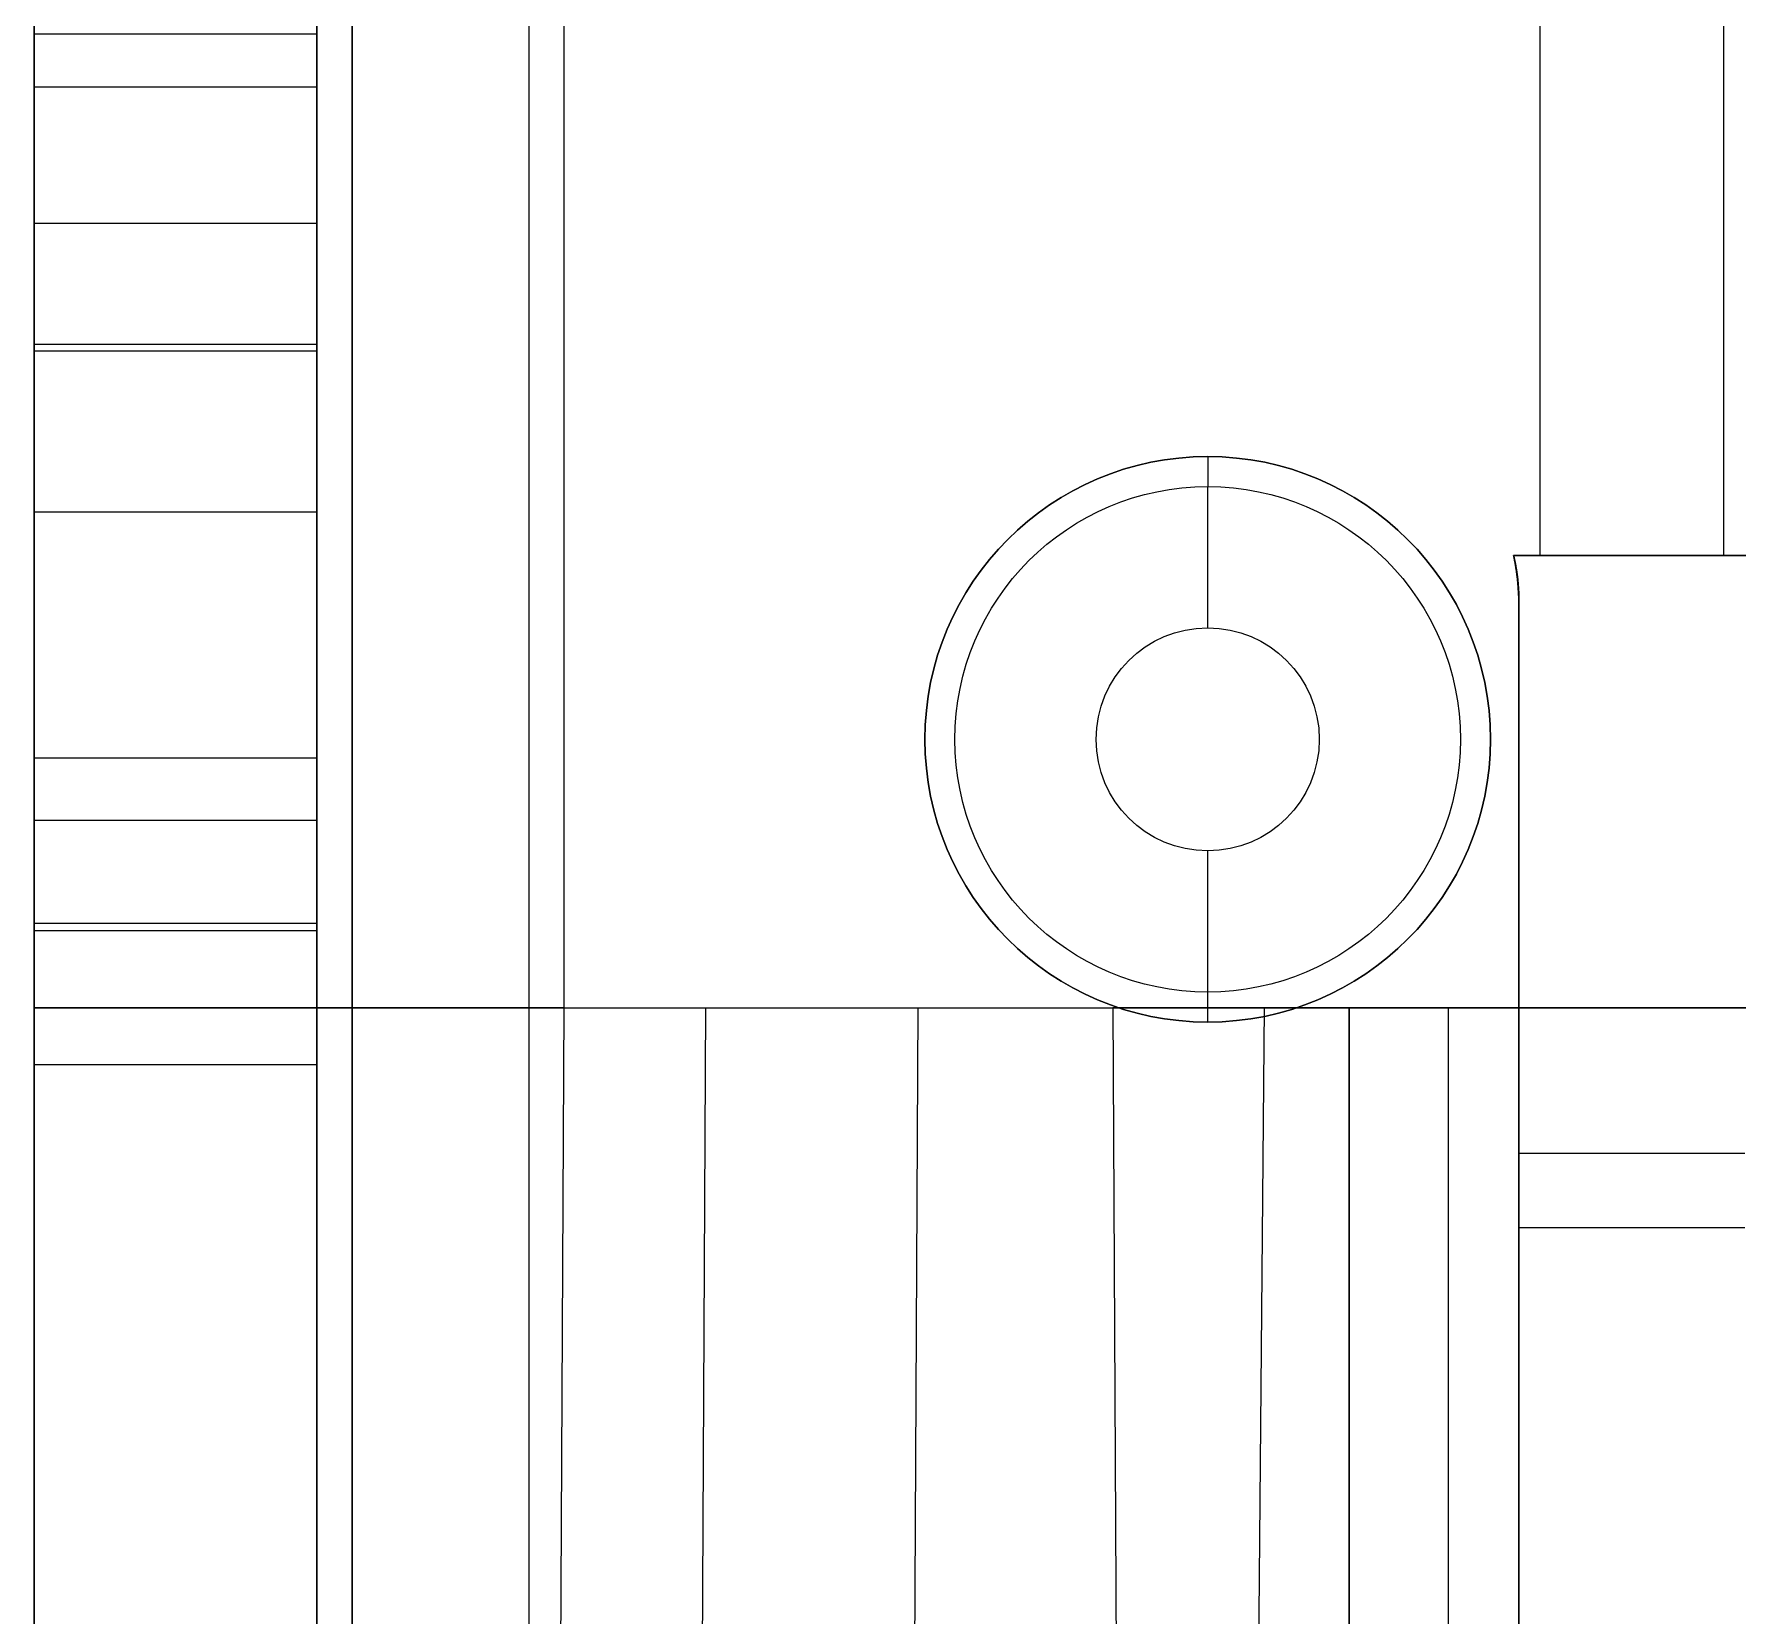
# Model space of a CAD drawing. Extents: x -4.83 to 4.83, y -5.56 to 3.84.
# Drawn here: x -3.86 to -1.45, y -0.86 to 1.378 of the extents above; entities that cross this region are included whole.
import ezdxf

# ---------------------------------------------------------------- set-up
doc = ezdxf.new("R2010")
doc.units = 0
doc.layers.get('0').update_dxf_attribs({"linetype": 'CONTINUOUS'})

# ---------------------------------------------------------------- blocks, each defined once
blk = doc.blocks.new('*U1')
at = {"color": 250, "extrusion": (-1, 0, 0)}
for p, q in [((-3.86, 3.64, 1.62), (-3.86, 0, 1.62)), ((-3.86, 3.64, 2.22), (-3.86, 0, 2.22)), ((-3.41, 3.64, 1.62), (-3.41, 0, 1.62)), ((-3.41, -3.82), (-3.41, 3.64)), ((-3.41, 3.64, 2.22), (-3.41, 0, 2.22)), ((-3.41, 3.64, 3.18), (-3.41, 0, 3.18)), ((-3.86, 0, 2.22), (-3.86, 0, 1.62)), ((-3.41, 0, 3.18), (-3.41, 0, 2.22)), ((-3.41, 0, 1.62), (-3.41, -3.82, 1.62))]:
    blk.add_line(p, q, dxfattribs=at)
at = {"color": 250, "extrusion": (0, -1e-16, -1)}
for p, q in [((-3.86, 3.64, 1.62), (-3.86, 0, 1.62)), ((-3.41, 3.64, 1.62), (-3.41, 0, 1.62)), ((-3.41, -3.82), (-3.41, 3.64)), ((-3.86, 0, 1.62), (-3.41, 0, 1.62)), ((-1.76, 0, 0.88), (-1.76, -4.0856, 0.88)), ((1.76, 0, 0.88), (-1.76, 0, 0.88))]:
    blk.add_line(p, q, dxfattribs=at)
at = {"color": 250}
for p, q in [((-3.86, 3.64, 2.22), (-3.86, 0, 2.22)), ((-3.41, 3.64, 2.22), (-3.41, 0, 2.22)), ((-3.41, 3.64, 3.18), (-3.41, 0, 3.18)), ((-3.11, 0, 3.48), (-3.11, 3.34, 3.48)), ((-3.11, 0, 3.48), (-3.11, 3.34, 3.48)), ((-2.2, 0.78), (-2.2, 0.7375, -0.8105)), ((-2.2, 0.78), (-2.2, 0.7375, -0.8105)), ((-3.41, 0, 2.22), (-3.86, 0, 2.22)), ((-3.41, 0, 1.62), (-3.11, 0, 1.62)), ((-3.13, -3.82, 1.62), (-3.11, 0, 1.62)), ((-3.11, 0, 3.48), (3.11, 0, 3.48)), ((-2.93, -3.82, 0.7), (-2.91, 0, 0.72)), ((-2.61, 0, 0.42), (-2.63, -3.82, 0.4)), ((-2.2, -0.02), (-2.2, 0.0225, -0.8105)), ((-2.2, -0.02), (-2.2, 0.0225, -0.8105)), ((-1.8594, -4.0856, 0.9328), (-1.8594, 0, 0.9328)), ((-1.76, 0, 0.88), (-1.76, -4.0856, 0.88)), ((-3.41, 0, 1.62), (-3.41, -3.82, 1.62))]:
    blk.add_line(p, q, dxfattribs=at)
at = {"color": 250, "extrusion": (0, -1, 1e-16)}
for p, q in [((-3.41, 0, 2.22), (-3.86, 0, 2.22)), ((-3.86, 0, 2.22), (-3.86, 0, 1.62)), ((-3.86, 0, 1.62), (-3.41, 0, 1.62)), ((-3.41, 0, 3.18), (-3.41, 0, 2.22)), ((-3.41, 0, 1.62), (-3.11, 0, 1.62)), ((-3.11, 0, 3.48), (3.11, 0, 3.48)), ((-3.11, 0, 1.62), (-2.91, 0, 1.42)), ((-2.91, 0, 1.42), (-2.91, 0, 0.72)), ((-2.61, 0, 0.42), (2.61, 0, 0.42)), ((-1.8594, 0, 0.9328), (-2.3342, 0, 1.6358)), ((-2.3342, 0, 1.6358), (-2.3342, 0, 2.2458)), ((-2.3342, 0, 2.2458), (-2.1197, 0, 2.4603)), ((-2.1197, 0, 2.4603), (-2, 0, 2.4603)), ((-2, 0, 2.4603), (2, 0, 2.4603)), ((1.76, 0, 0.88), (-1.76, 0, 0.88))]:
    blk.add_line(p, q, dxfattribs=at)
at = {"color": 250, "extrusion": (0.707097, -0.003702, 0.707107)}
for p, q in [((-3.13, -3.82, 1.62), (-3.11, 0, 1.62)), ((-3.11, 0, 1.62), (-2.91, 0, 1.42)), ((-2.93, -3.82, 1.42), (-2.91, 0, 1.42))]:
    blk.add_line(p, q, dxfattribs=at)
at = {"color": 250, "extrusion": (0.999986, -0.005236, 0)}
for p, q in [((-2.93, -3.82, 0.7), (-2.91, 0, 0.72)), ((-2.93, -3.82, 1.42), (-2.91, 0, 1.42)), ((-2.91, 0, 1.42), (-2.91, 0, 0.72))]:
    blk.add_line(p, q, dxfattribs=at)
at = {"color": 250, "extrusion": (0, -0.005236, 0.999986)}
for q in [(-2.63, -3.82, 0.4), (2.61, 0, 0.42)]:
    blk.add_line((-2.61, 0, 0.42), q, dxfattribs=at)
at = {"color": 250, "extrusion": (-0.999986, -0.005236, 0)}
for p, q in [((-2.3342, 0, 1.6358), (-2.3342, 0, 2.2458)), ((-2.3342, 0, 1.6358), (-2.3111, -4.4123, 1.6016)), ((-2.3342, 0, 2.2458), (-2.3108, -4.4696, 2.2692))]:
    blk.add_line(p, q, dxfattribs=at)
at = {"color": 250, "extrusion": (-0.828721, 0, -0.559661)}
for p, q in [((-1.8594, 0, 0.9328), (-2.3342, 0, 1.6358)), ((-2.3342, 0, 1.6358), (-2.3111, -4.4123, 1.6016)), ((-1.8594, -4.0856, 0.9328), (-1.8594, 0, 0.9328))]:
    blk.add_line(p, q, dxfattribs=at)
at = {"color": 250, "extrusion": (-0.707107, 0, 0.707107)}
for p, q in [((-2.3342, 0, 2.2458), (-2.1197, 0, 2.4603)), ((-2.3342, 0, 2.2458), (-2.3108, -4.4696, 2.2692)), ((-2.1587, -4.4687, 2.4213), (-2.1197, 0, 2.4603))]:
    blk.add_line(p, q, dxfattribs=at)
at = {"color": 250, "extrusion": (0, -0.008727, 0.999962)}
for p, q in [((-2.1587, -4.4687, 2.4213), (-2.1197, 0, 2.4603)), ((-2.1197, 0, 2.4603), (-2, 0, 2.4603)), ((-2, 0, 2.4603), (-2, -4.4687, 2.4213))]:
    blk.add_line(p, q, dxfattribs=at)
at = {"color": 250, "extrusion": (1, 0, 0)}
for p, q in [((-2, -4.47, 2.42), (-2, 0, 2.4603)), ((-2, 0, 2.4603), (-2, -4.4687, 2.4213))]:
    blk.add_line(p, q, dxfattribs=at)
at = {"color": 250, "extrusion": (0, -0.009019, 0.999959)}
for p, q in [((-2, 0, 2.4603), (2, 0, 2.4603)), ((-2, -4.47, 2.42), (-2, 0, 2.4603))]:
    blk.add_line(p, q, dxfattribs=at)
at = {"color": 250}
blk.add_polyline3d([(-2.91, 0, 0.72), (-2.91, 0, 0.7175), (-2.91, 0, 0.7151), (-2.9099, 0, 0.7126), (-2.9099, 0, 0.7101), (-2.9098, 0, 0.7077), (-2.9097, 0, 0.7052), (-2.9095, 0, 0.7027), (-2.9094, 0, 0.7003), (-2.9092, 0, 0.6978), (-2.909, 0, 0.6954), (-2.9088, 0, 0.6929), (-2.9086, 0, 0.6904), (-2.9083, 0, 0.688), (-2.908, 0, 0.6855), (-2.9077, 0, 0.6831), (-2.9074, 0, 0.6806), (-2.9071, 0, 0.6782), (-2.9067, 0, 0.6758), (-2.9063, 0, 0.6733), (-2.9059, 0, 0.6709), (-2.9055, 0, 0.6685), (-2.9051, 0, 0.666), (-2.9046, 0, 0.6636), (-2.9041, 0, 0.6612), (-2.9036, 0, 0.6588), (-2.9031, 0, 0.6564), (-2.9026, 0, 0.654), (-2.902, 0, 0.6516), (-2.9014, 0, 0.6492), (-2.9008, 0, 0.6468), (-2.9002, 0, 0.6444), (-2.8996, 0, 0.642), (-2.8989, 0, 0.6396), (-2.8982, 0, 0.6373), (-2.8975, 0, 0.6349), (-2.8968, 0, 0.6325), (-2.8961, 0, 0.6302), (-2.8953, 0, 0.6278), (-2.8946, 0, 0.6255), (-2.8938, 0, 0.6232), (-2.8929, 0, 0.6208), (-2.8921, 0, 0.6185), (-2.8913, 0, 0.6162), (-2.8904, 0, 0.6139), (-2.8895, 0, 0.6116), (-2.8886, 0, 0.6093), (-2.8877, 0, 0.607), (-2.8868, 0, 0.6047), (-2.8858, 0, 0.6024), (-2.8848, 0, 0.6002), (-2.8838, 0, 0.5979), (-2.8828, 0, 0.5957), (-2.8818, 0, 0.5934), (-2.8807, 0, 0.5912), (-2.8796, 0, 0.589), (-2.8786, 0, 0.5868), (-2.8775, 0, 0.5846), (-2.8763, 0, 0.5824), (-2.8752, 0, 0.5802), (-2.874, 0, 0.578), (-2.8729, 0, 0.5758), (-2.8717, 0, 0.5737), (-2.8705, 0, 0.5715), (-2.8692, 0, 0.5694), (-2.868, 0, 0.5672), (-2.8667, 0, 0.5651), (-2.8655, 0, 0.563), (-2.8642, 0, 0.5609), (-2.8628, 0, 0.5588), (-2.8615, 0, 0.5567), (-2.8602, 0, 0.5547), (-2.8588, 0, 0.5526), (-2.8574, 0, 0.5506), (-2.856, 0, 0.5485), (-2.8546, 0, 0.5465), (-2.8532, 0, 0.5445), (-2.8518, 0, 0.5425), (-2.8503, 0, 0.5405), (-2.8488, 0, 0.5386), (-2.8473, 0, 0.5366), (-2.8458, 0, 0.5346), (-2.8443, 0, 0.5327), (-2.8427, 0, 0.5308), (-2.8412, 0, 0.5289), (-2.8396, 0, 0.527), (-2.838, 0, 0.5251), (-2.8364, 0, 0.5232), (-2.8348, 0, 0.5214), (-2.8331, 0, 0.5195), (-2.8315, 0, 0.5177), (-2.8298, 0, 0.5159), (-2.8281, 0, 0.5141), (-2.8264, 0, 0.5123), (-2.8247, 0, 0.5105), (-2.823, 0, 0.5087), (-2.8213, 0, 0.507), (-2.8195, 0, 0.5053), (-2.8177, 0, 0.5036), (-2.8159, 0, 0.5019), (-2.8141, 0, 0.5002), (-2.8123, 0, 0.4985), (-2.8105, 0, 0.4969), (-2.8086, 0, 0.4952), (-2.8068, 0, 0.4936), (-2.8049, 0, 0.492), (-2.803, 0, 0.4904), (-2.8011, 0, 0.4888), (-2.7992, 0, 0.4873), (-2.7973, 0, 0.4857), (-2.7954, 0, 0.4842), (-2.7934, 0, 0.4827), (-2.7915, 0, 0.4812), (-2.7895, 0, 0.4797), (-2.7875, 0, 0.4783), (-2.7855, 0, 0.4768), (-2.7835, 0, 0.4754), (-2.7815, 0, 0.474), (-2.7794, 0, 0.4726), (-2.7774, 0, 0.4712), (-2.7753, 0, 0.4698), (-2.7733, 0, 0.4685), (-2.7712, 0, 0.4672), (-2.7691, 0, 0.4658), (-2.767, 0, 0.4645), (-2.7649, 0, 0.4633), (-2.7628, 0, 0.462), (-2.7606, 0, 0.4608), (-2.7585, 0, 0.4595), (-2.7563, 0, 0.4583), (-2.7542, 0, 0.4571), (-2.752, 0, 0.456), (-2.7498, 0, 0.4548), (-2.7477, 0, 0.4537), (-2.7454, 0, 0.4525), (-2.7432, 0, 0.4514), (-2.741, 0, 0.4504), (-2.7388, 0, 0.4493), (-2.7366, 0, 0.4482), (-2.7343, 0, 0.4472), (-2.7321, 0, 0.4462), (-2.7298, 0, 0.4452), (-2.7276, 0, 0.4442), (-2.7253, 0, 0.4433), (-2.723, 0, 0.4423), (-2.7207, 0, 0.4414), (-2.7184, 0, 0.4405), (-2.7161, 0, 0.4396), (-2.7138, 0, 0.4387), (-2.7115, 0, 0.4379), (-2.7092, 0, 0.4371), (-2.7068, 0, 0.4362), (-2.7045, 0, 0.4355), (-2.7022, 0, 0.4347), (-2.6998, 0, 0.4339), (-2.6975, 0, 0.4332), (-2.6951, 0, 0.4325), (-2.6927, 0, 0.4318), (-2.6904, 0, 0.4311), (-2.688, 0, 0.4304), (-2.6856, 0, 0.4298), (-2.6832, 0, 0.4292), (-2.6808, 0, 0.4286), (-2.6784, 0, 0.428), (-2.676, 0, 0.4274), (-2.6736, 0, 0.4269), (-2.6712, 0, 0.4264), (-2.6688, 0, 0.4259), (-2.6664, 0, 0.4254), (-2.664, 0, 0.4249), (-2.6615, 0, 0.4245), (-2.6591, 0, 0.4241), (-2.6567, 0, 0.4237), (-2.6542, 0, 0.4233), (-2.6518, 0, 0.4229), (-2.6494, 0, 0.4226), (-2.6469, 0, 0.4223), (-2.6445, 0, 0.422), (-2.642, 0, 0.4217), (-2.6396, 0, 0.4214), (-2.6371, 0, 0.4212), (-2.6347, 0, 0.421), (-2.6322, 0, 0.4208), (-2.6297, 0, 0.4206), (-2.6273, 0, 0.4205), (-2.6248, 0, 0.4203), (-2.6223, 0, 0.4202), (-2.6199, 0, 0.4201), (-2.6174, 0, 0.4201), (-2.6149, 0, 0.42), (-2.6125, 0, 0.42), (-2.61, 0, 0.42)], dxfattribs=at)
blk.add_polyline3d([(-2.91, 0, 0.72), (-2.91, 0, 0.7175), (-2.91, 0, 0.7151), (-2.9099, 0, 0.7126), (-2.9099, 0, 0.7101), (-2.9098, 0, 0.7077), (-2.9097, 0, 0.7052), (-2.9095, 0, 0.7027), (-2.9094, 0, 0.7003), (-2.9092, 0, 0.6978), (-2.909, 0, 0.6954), (-2.9088, 0, 0.6929), (-2.9086, 0, 0.6904), (-2.9083, 0, 0.688), (-2.908, 0, 0.6855), (-2.9077, 0, 0.6831), (-2.9074, 0, 0.6806), (-2.9071, 0, 0.6782), (-2.9067, 0, 0.6758), (-2.9063, 0, 0.6733), (-2.9059, 0, 0.6709), (-2.9055, 0, 0.6685), (-2.9051, 0, 0.666), (-2.9046, 0, 0.6636), (-2.9041, 0, 0.6612), (-2.9036, 0, 0.6588), (-2.9031, 0, 0.6564), (-2.9026, 0, 0.654), (-2.902, 0, 0.6516), (-2.9014, 0, 0.6492), (-2.9008, 0, 0.6468), (-2.9002, 0, 0.6444), (-2.8996, 0, 0.642), (-2.8989, 0, 0.6396), (-2.8982, 0, 0.6373), (-2.8975, 0, 0.6349), (-2.8968, 0, 0.6325), (-2.8961, 0, 0.6302), (-2.8953, 0, 0.6278), (-2.8946, 0, 0.6255), (-2.8938, 0, 0.6232), (-2.8929, 0, 0.6208), (-2.8921, 0, 0.6185), (-2.8913, 0, 0.6162), (-2.8904, 0, 0.6139), (-2.8895, 0, 0.6116), (-2.8886, 0, 0.6093), (-2.8877, 0, 0.607), (-2.8868, 0, 0.6047), (-2.8858, 0, 0.6024), (-2.8848, 0, 0.6002), (-2.8838, 0, 0.5979), (-2.8828, 0, 0.5957), (-2.8818, 0, 0.5934), (-2.8807, 0, 0.5912), (-2.8796, 0, 0.589), (-2.8786, 0, 0.5868), (-2.8775, 0, 0.5846), (-2.8763, 0, 0.5824), (-2.8752, 0, 0.5802), (-2.874, 0, 0.578), (-2.8729, 0, 0.5758), (-2.8717, 0, 0.5737), (-2.8705, 0, 0.5715), (-2.8692, 0, 0.5694), (-2.868, 0, 0.5672), (-2.8667, 0, 0.5651), (-2.8655, 0, 0.563), (-2.8642, 0, 0.5609), (-2.8628, 0, 0.5588), (-2.8615, 0, 0.5567), (-2.8602, 0, 0.5547), (-2.8588, 0, 0.5526), (-2.8574, 0, 0.5506), (-2.856, 0, 0.5485), (-2.8546, 0, 0.5465), (-2.8532, 0, 0.5445), (-2.8518, 0, 0.5425), (-2.8503, 0, 0.5405), (-2.8488, 0, 0.5386), (-2.8473, 0, 0.5366), (-2.8458, 0, 0.5346), (-2.8443, 0, 0.5327), (-2.8427, 0, 0.5308), (-2.8412, 0, 0.5289), (-2.8396, 0, 0.527), (-2.838, 0, 0.5251), (-2.8364, 0, 0.5232), (-2.8348, 0, 0.5214), (-2.8331, 0, 0.5195), (-2.8315, 0, 0.5177), (-2.8298, 0, 0.5159), (-2.8281, 0, 0.5141), (-2.8264, 0, 0.5123), (-2.8247, 0, 0.5105), (-2.823, 0, 0.5087), (-2.8213, 0, 0.507), (-2.8195, 0, 0.5053), (-2.8177, 0, 0.5036), (-2.8159, 0, 0.5019), (-2.8141, 0, 0.5002), (-2.8123, 0, 0.4985), (-2.8105, 0, 0.4969), (-2.8086, 0, 0.4952), (-2.8068, 0, 0.4936), (-2.8049, 0, 0.492), (-2.803, 0, 0.4904), (-2.8011, 0, 0.4888), (-2.7992, 0, 0.4873), (-2.7973, 0, 0.4857), (-2.7954, 0, 0.4842), (-2.7934, 0, 0.4827), (-2.7915, 0, 0.4812), (-2.7895, 0, 0.4797), (-2.7875, 0, 0.4783), (-2.7855, 0, 0.4768), (-2.7835, 0, 0.4754), (-2.7815, 0, 0.474), (-2.7794, 0, 0.4726), (-2.7774, 0, 0.4712), (-2.7753, 0, 0.4698), (-2.7733, 0, 0.4685), (-2.7712, 0, 0.4672), (-2.7691, 0, 0.4658), (-2.767, 0, 0.4645), (-2.7649, 0, 0.4633), (-2.7628, 0, 0.462), (-2.7606, 0, 0.4608), (-2.7585, 0, 0.4595), (-2.7563, 0, 0.4583), (-2.7542, 0, 0.4571), (-2.752, 0, 0.456), (-2.7498, 0, 0.4548), (-2.7477, 0, 0.4537), (-2.7454, 0, 0.4525), (-2.7432, 0, 0.4514), (-2.741, 0, 0.4504), (-2.7388, 0, 0.4493), (-2.7366, 0, 0.4482), (-2.7343, 0, 0.4472), (-2.7321, 0, 0.4462), (-2.7298, 0, 0.4452), (-2.7276, 0, 0.4442), (-2.7253, 0, 0.4433), (-2.723, 0, 0.4423), (-2.7207, 0, 0.4414), (-2.7184, 0, 0.4405), (-2.7161, 0, 0.4396), (-2.7138, 0, 0.4387), (-2.7115, 0, 0.4379), (-2.7092, 0, 0.4371), (-2.7068, 0, 0.4362), (-2.7045, 0, 0.4355), (-2.7022, 0, 0.4347), (-2.6998, 0, 0.4339), (-2.6975, 0, 0.4332), (-2.6951, 0, 0.4325), (-2.6927, 0, 0.4318), (-2.6904, 0, 0.4311), (-2.688, 0, 0.4304), (-2.6856, 0, 0.4298), (-2.6832, 0, 0.4292), (-2.6808, 0, 0.4286), (-2.6784, 0, 0.428), (-2.676, 0, 0.4274), (-2.6736, 0, 0.4269), (-2.6712, 0, 0.4264), (-2.6688, 0, 0.4259), (-2.6664, 0, 0.4254), (-2.664, 0, 0.4249), (-2.6615, 0, 0.4245), (-2.6591, 0, 0.4241), (-2.6567, 0, 0.4237), (-2.6542, 0, 0.4233), (-2.6518, 0, 0.4229), (-2.6494, 0, 0.4226), (-2.6469, 0, 0.4223), (-2.6445, 0, 0.422), (-2.642, 0, 0.4217), (-2.6396, 0, 0.4214), (-2.6371, 0, 0.4212), (-2.6347, 0, 0.421), (-2.6322, 0, 0.4208), (-2.6297, 0, 0.4206), (-2.6273, 0, 0.4205), (-2.6248, 0, 0.4203), (-2.6223, 0, 0.4202), (-2.6199, 0, 0.4201), (-2.6174, 0, 0.4201), (-2.6149, 0, 0.42), (-2.6125, 0, 0.42), (-2.61, 0, 0.42)], dxfattribs=at)
for start, end in [(90, 270), (270, 90)]:
    blk.add_arc((-2.2, 0.38), 0.4, start, end, dxfattribs=at)
at = {"color": 250, "extrusion": (0, -1e-16, -1)}
for centre, radius, start, end in [((2.2, 0.38), 0.4, 270, 90), ((2.2, 0.38), 0.4, 90, 270), ((2.2, 0.38, 0.8105), 0.3575, 270, 90), ((2.2, 0.38, 0.8105), 0.3575, 270, 90), ((2.2, 0.38, 0.8105), 0.3575, 90, 270), ((2.2, 0.38, 0.8105), 0.3575, 90, 270), ((2.2, 0.38, 1), 0.1578, 270, 90), ((2.2, 0.38, 1), 0.1578, 270, 90), ((2.2, 0.38, 1), 0.1578, 90, 270), ((2.2, 0.38, 1), 0.1578, 90, 270)]:
    blk.add_arc(centre, radius, start, end, dxfattribs=at)
at = {"color": 250, "extrusion": (1, 3.16858e-09, 0)}
blk.add_arc((0.5378, -0.8, -2.2), 0.2, 270, 357, dxfattribs=at)
blk.add_arc((0.5378, -0.8, -2.2), 0.2, 270, 357, dxfattribs=at)
at = {"color": 250, "extrusion": (1, -1.42144e-09, -1e-16)}
blk.add_arc((0.2222, -0.8, -2.2), 0.2, 183, 270, dxfattribs=at)
blk.add_arc((0.2222, -0.8, -2.2), 0.2, 183, 270, dxfattribs=at)
at = {"color": 250, "extrusion": (0, -1, 1e-16)}
for centre, radius, start, end in [((-3.11, 3.18), 0.3, 90, 180), ((-3.11, 3.18), 0.3, 90, 180), ((-1.76, 1), 0.12, 214.0324, 270)]:
    blk.add_arc(centre, radius, start, end, dxfattribs=at)
at = {"color": 250, "extrusion": (0, 1, -1e-16)}
blk.add_arc((1.76, 1), 0.12, 270, 325.9676, dxfattribs=at)
blk = doc.blocks.new('*U2')
for p, q in [((-1.73, 2.44, 1.57), (-1.73, 0.64, 1.57)), ((-1.47, 0.64, 1.57), (-1.47, 2.44, 1.57)), ((-1.7673, 0.64, 1.32), (-1.73, 0.64, 1.32)), ((-1.73, 0.64, 1.57), (-1.7673, 0.64, 1.57)), ((-1.7673, 0.64, 1.57), (-1.7673, 0.64, 1.32)), ((-1.47, 0.64, 1.57), (-1.73, 0.64, 1.57)), ((-1.73, 0.64, 1.32), (-1.47, 0.64, 1.32)), ((-1.47, 0.64, 1.57), (-1.73, 0.64, 1.57)), ((-1.47, 0.64, 1.32), (-1.4327, 0.64, 1.32)), ((-1.4327, 0.64, 1.57), (-1.47, 0.64, 1.57)), ((-1.76, 0.5864, 1.5707), (-1.76, 0.5797, 1.3208)), ((-1.76, -0.2052, 1.7574), (-1.44, -0.2052, 1.7574)), ((-1.44, -0.3109, 1.5308), (-1.76, -0.3109, 1.5308))]:
    blk.add_line(p, q)
at = {"extrusion": (-1, 7.89349e-09, -1.53748e-08)}
for p, q in [((-1.73, 2.44, 1.32), (-1.73, 0.64, 1.32)), ((-1.73, 2.44, 1.57), (-1.73, 0.64, 1.57)), ((-1.73, 0.64, 1.57), (-1.73, 0.64, 1.32))]:
    blk.add_line(p, q, dxfattribs=at)
at = {"extrusion": (0, -1e-16, -1)}
for p, q in [((-1.73, 2.44, 1.32), (-1.73, 0.64, 1.32)), ((-1.47, 0.64, 1.32), (-1.47, 2.44, 1.32)), ((-1.73, 0.64, 1.32), (-1.47, 0.64, 1.32))]:
    blk.add_line(p, q, dxfattribs=at)
at = {"extrusion": (1, -7.89349e-09, 1.53748e-08)}
for p, q in [((-1.47, 0.64, 1.57), (-1.47, 2.44, 1.57)), ((-1.47, 0.64, 1.32), (-1.47, 2.44, 1.32)), ((-1.47, 0.64, 1.57), (-1.47, 0.64, 1.32))]:
    blk.add_line(p, q, dxfattribs=at)
at = {"extrusion": (7.82049e-09, 1, -1e-16)}
for p, q in [((-1.73, 0.64, 1.57), (-1.7673, 0.64, 1.57)), ((-1.7673, 0.64, 1.32), (-1.73, 0.64, 1.32)), ((-1.7673, 0.64, 1.57), (-1.7673, 0.64, 1.32)), ((-1.73, 0.64, 1.57), (-1.73, 0.64, 1.32)), ((-1.47, 0.64, 1.32), (-1.4327, 0.64, 1.32)), ((-1.47, 0.64, 1.57), (-1.47, 0.64, 1.32)), ((-1.4327, 0.64, 1.57), (-1.47, 0.64, 1.57))]:
    blk.add_line(p, q, dxfattribs=at)
at = {"extrusion": (-1, 7.19215e-09, -2.77255e-09)}
for p, q in [((-1.76, 0.5864, 1.5707), (-1.76, 0.5797, 1.3208)), ((-1.76, -0.3109, 1.5308), (-1.76, -0.2052, 1.7574))]:
    blk.add_line(p, q, dxfattribs=at)
at = {"extrusion": (3.57607e-09, 0.422618, 0.906308)}
for p, q in [((-1.76, -2.471, 2.8139), (-1.76, -0.2052, 1.7574)), ((-1.76, -0.2052, 1.7574), (-1.44, -0.2052, 1.7574))]:
    blk.add_line(p, q, dxfattribs=at)
at = {"extrusion": (-1, 8.7142e-09, -1.17738e-10)}
for p, q in [((-1.76, -2.471, 2.8139), (-1.76, -0.2052, 1.7574)), ((-1.76, -0.3109, 1.5308), (-1.76, -0.2052, 1.7574)), ((-1.76, -2.5767, 2.5874), (-1.76, -0.3109, 1.5308))]:
    blk.add_line(p, q, dxfattribs=at)
at = {"extrusion": (-3.57607e-09, -0.422618, -0.906308)}
for p in [(-1.76, -2.5767, 2.5874), (-1.44, -0.3109, 1.5308)]:
    blk.add_line(p, (-1.76, -0.3109, 1.5308), dxfattribs=at)
for points in [[(-1.76, 0.5797, 1.3208), (-1.76, 0.5802, 1.3208), (-1.76, 0.5807, 1.3208), (-1.76, 0.5811, 1.3208), (-1.7601, 0.5816, 1.3208), (-1.7601, 0.5821, 1.3208), (-1.7601, 0.5826, 1.3207), (-1.7601, 0.5831, 1.3207), (-1.7602, 0.5835, 1.3207), (-1.7602, 0.584, 1.3207), (-1.7602, 0.5845, 1.3207), (-1.7602, 0.585, 1.3207), (-1.7602, 0.5855, 1.3207), (-1.7603, 0.5859, 1.3207), (-1.7603, 0.5864, 1.3206), (-1.7603, 0.5869, 1.3206), (-1.7603, 0.5874, 1.3206), (-1.7604, 0.5878, 1.3206), (-1.7604, 0.5883, 1.3206), (-1.7604, 0.5888, 1.3206), (-1.7604, 0.5893, 1.3206), (-1.7605, 0.5898, 1.3206), (-1.7605, 0.5902, 1.3205), (-1.7605, 0.5907, 1.3205), (-1.7606, 0.5912, 1.3205), (-1.7606, 0.5917, 1.3205), (-1.7606, 0.5921, 1.3205), (-1.7607, 0.5926, 1.3205), (-1.7607, 0.5931, 1.3205), (-1.7607, 0.5936, 1.3205), (-1.7608, 0.5941, 1.3205), (-1.7608, 0.5945, 1.3205), (-1.7608, 0.595, 1.3204), (-1.7609, 0.5955, 1.3204), (-1.7609, 0.596, 1.3204), (-1.7609, 0.5964, 1.3204), (-1.761, 0.5969, 1.3204), (-1.761, 0.5974, 1.3204), (-1.7611, 0.5979, 1.3204), (-1.7611, 0.5984, 1.3204), (-1.7611, 0.5988, 1.3204), (-1.7612, 0.5993, 1.3204), (-1.7612, 0.5998, 1.3204), (-1.7613, 0.6003, 1.3203), (-1.7613, 0.6007, 1.3203), (-1.7613, 0.6012, 1.3203), (-1.7614, 0.6017, 1.3203), (-1.7614, 0.6022, 1.3203), (-1.7615, 0.6026, 1.3203), (-1.7615, 0.6031, 1.3203), (-1.7616, 0.6036, 1.3203), (-1.7616, 0.6041, 1.3203), (-1.7617, 0.6045, 1.3203), (-1.7617, 0.605, 1.3203), (-1.7618, 0.6055, 1.3203), (-1.7618, 0.606, 1.3203), (-1.7619, 0.6065, 1.3202), (-1.7619, 0.6069, 1.3202), (-1.762, 0.6074, 1.3202), (-1.762, 0.6079, 1.3202), (-1.7621, 0.6084, 1.3202), (-1.7621, 0.6088, 1.3202), (-1.7622, 0.6093, 1.3202), (-1.7623, 0.6098, 1.3202), (-1.7623, 0.6103, 1.3202), (-1.7624, 0.6107, 1.3202), (-1.7624, 0.6112, 1.3202), (-1.7625, 0.6117, 1.3202), (-1.7626, 0.6122, 1.3202), (-1.7626, 0.6126, 1.3202), (-1.7627, 0.6131, 1.3202), (-1.7627, 0.6136, 1.3202), (-1.7628, 0.6141, 1.3201), (-1.7629, 0.6145, 1.3201), (-1.7629, 0.615, 1.3201), (-1.763, 0.6155, 1.3201), (-1.7631, 0.616, 1.3201), (-1.7631, 0.6164, 1.3201), (-1.7632, 0.6169, 1.3201), (-1.7632, 0.6174, 1.3201), (-1.7633, 0.6179, 1.3201), (-1.7634, 0.6183, 1.3201), (-1.7634, 0.6188, 1.3201), (-1.7635, 0.6193, 1.3201), (-1.7636, 0.6198, 1.3201), (-1.7637, 0.6202, 1.3201), (-1.7637, 0.6207, 1.3201), (-1.7638, 0.6212, 1.3201), (-1.7639, 0.6216, 1.3201), (-1.764, 0.6221, 1.3201), (-1.764, 0.6226, 1.3201), (-1.7641, 0.6231, 1.3201), (-1.7642, 0.6235, 1.3201), (-1.7643, 0.624, 1.3201), (-1.7643, 0.6245, 1.32), (-1.7644, 0.625, 1.32), (-1.7645, 0.6254, 1.32), (-1.7646, 0.6259, 1.32), (-1.7647, 0.6264, 1.32), (-1.7647, 0.6268, 1.32), (-1.7648, 0.6273, 1.32), (-1.7649, 0.6278, 1.32), (-1.765, 0.6283, 1.32), (-1.7651, 0.6287, 1.32), (-1.7651, 0.6292, 1.32), (-1.7652, 0.6297, 1.32), (-1.7653, 0.6301, 1.32), (-1.7654, 0.6306, 1.32), (-1.7655, 0.6311, 1.32), (-1.7656, 0.6316, 1.32), (-1.7657, 0.632, 1.32), (-1.7658, 0.6325, 1.32), (-1.7659, 0.633, 1.32), (-1.7659, 0.6334, 1.32), (-1.766, 0.6339, 1.32), (-1.7661, 0.6344, 1.32), (-1.7662, 0.6348, 1.32), (-1.7663, 0.6353, 1.32), (-1.7664, 0.6358, 1.32), (-1.7665, 0.6363, 1.32), (-1.7666, 0.6367, 1.32), (-1.7667, 0.6372, 1.32), (-1.7668, 0.6377, 1.32), (-1.7669, 0.6381, 1.32), (-1.767, 0.6386, 1.32), (-1.7671, 0.6391, 1.32), (-1.7672, 0.6395, 1.32), (-1.7673, 0.64, 1.32)], [(-1.7673, 0.64, 1.57), (-1.7672, 0.6396, 1.57), (-1.7671, 0.6392, 1.57), (-1.767, 0.6388, 1.57), (-1.7669, 0.6383, 1.57), (-1.7668, 0.6379, 1.57), (-1.7667, 0.6375, 1.57), (-1.7666, 0.6371, 1.57), (-1.7665, 0.6367, 1.57), (-1.7664, 0.6363, 1.57), (-1.7663, 0.6358, 1.57), (-1.7662, 0.6354, 1.57), (-1.7661, 0.635, 1.57), (-1.766, 0.6346, 1.57), (-1.766, 0.6342, 1.57), (-1.7659, 0.6338, 1.57), (-1.7658, 0.6333, 1.57), (-1.7657, 0.6329, 1.57), (-1.7656, 0.6325, 1.57), (-1.7655, 0.6321, 1.57), (-1.7654, 0.6317, 1.57), (-1.7653, 0.6313, 1.57), (-1.7652, 0.6308, 1.57), (-1.7652, 0.6304, 1.57), (-1.7651, 0.63, 1.57), (-1.765, 0.6296, 1.57), (-1.7649, 0.6292, 1.57), (-1.7648, 0.6288, 1.57), (-1.7647, 0.6283, 1.57), (-1.7647, 0.6279, 1.57), (-1.7646, 0.6275, 1.57), (-1.7645, 0.6271, 1.57), (-1.7644, 0.6267, 1.57), (-1.7643, 0.6262, 1.57), (-1.7643, 0.6258, 1.57), (-1.7642, 0.6254, 1.57), (-1.7641, 0.625, 1.5701), (-1.764, 0.6246, 1.5701), (-1.764, 0.6241, 1.5701), (-1.7639, 0.6237, 1.5701), (-1.7638, 0.6233, 1.5701), (-1.7637, 0.6229, 1.5701), (-1.7637, 0.6225, 1.5701), (-1.7636, 0.622, 1.5701), (-1.7635, 0.6216, 1.5701), (-1.7635, 0.6212, 1.5701), (-1.7634, 0.6208, 1.5701), (-1.7633, 0.6204, 1.5701), (-1.7632, 0.6199, 1.5701), (-1.7632, 0.6195, 1.5701), (-1.7631, 0.6191, 1.5701), (-1.7631, 0.6187, 1.5701), (-1.763, 0.6182, 1.5701), (-1.7629, 0.6178, 1.5701), (-1.7629, 0.6174, 1.5701), (-1.7628, 0.617, 1.5701), (-1.7627, 0.6166, 1.5701), (-1.7627, 0.6161, 1.5701), (-1.7626, 0.6157, 1.5701), (-1.7626, 0.6153, 1.5701), (-1.7625, 0.6149, 1.5702), (-1.7624, 0.6144, 1.5702), (-1.7624, 0.614, 1.5702), (-1.7623, 0.6136, 1.5702), (-1.7623, 0.6132, 1.5702), (-1.7622, 0.6128, 1.5702), (-1.7622, 0.6123, 1.5702), (-1.7621, 0.6119, 1.5702), (-1.762, 0.6115, 1.5702), (-1.762, 0.6111, 1.5702), (-1.7619, 0.6106, 1.5702), (-1.7619, 0.6102, 1.5702), (-1.7618, 0.6098, 1.5702), (-1.7618, 0.6094, 1.5702), (-1.7617, 0.6089, 1.5702), (-1.7617, 0.6085, 1.5702), (-1.7616, 0.6081, 1.5703), (-1.7616, 0.6077, 1.5703), (-1.7615, 0.6073, 1.5703), (-1.7615, 0.6068, 1.5703), (-1.7614, 0.6064, 1.5703), (-1.7614, 0.606, 1.5703), (-1.7613, 0.6056, 1.5703), (-1.7613, 0.6051, 1.5703), (-1.7613, 0.6047, 1.5703), (-1.7612, 0.6043, 1.5703), (-1.7612, 0.6039, 1.5703), (-1.7611, 0.6034, 1.5703), (-1.7611, 0.603, 1.5703), (-1.7611, 0.6026, 1.5703), (-1.761, 0.6022, 1.5704), (-1.761, 0.6017, 1.5704), (-1.7609, 0.6013, 1.5704), (-1.7609, 0.6009, 1.5704), (-1.7609, 0.6005, 1.5704), (-1.7608, 0.6, 1.5704), (-1.7608, 0.5996, 1.5704), (-1.7608, 0.5992, 1.5704), (-1.7607, 0.5988, 1.5704), (-1.7607, 0.5983, 1.5704), (-1.7607, 0.5979, 1.5704), (-1.7606, 0.5975, 1.5704), (-1.7606, 0.5971, 1.5705), (-1.7606, 0.5966, 1.5705), (-1.7605, 0.5962, 1.5705), (-1.7605, 0.5958, 1.5705), (-1.7605, 0.5954, 1.5705), (-1.7604, 0.5949, 1.5705), (-1.7604, 0.5945, 1.5705), (-1.7604, 0.5941, 1.5705), (-1.7604, 0.5937, 1.5705), (-1.7603, 0.5932, 1.5705), (-1.7603, 0.5928, 1.5706), (-1.7603, 0.5924, 1.5706), (-1.7603, 0.5919, 1.5706), (-1.7602, 0.5915, 1.5706), (-1.7602, 0.5911, 1.5706), (-1.7602, 0.5907, 1.5706), (-1.7602, 0.5902, 1.5706), (-1.7602, 0.5898, 1.5706), (-1.7601, 0.5894, 1.5706), (-1.7601, 0.589, 1.5707), (-1.7601, 0.5885, 1.5707), (-1.7601, 0.5881, 1.5707), (-1.76, 0.5877, 1.5707), (-1.76, 0.5873, 1.5707), (-1.76, 0.5868, 1.5707), (-1.76, 0.5864, 1.5707)], [(-1.7673, 0.64, 1.57), (-1.7672, 0.6396, 1.57), (-1.7671, 0.6392, 1.57), (-1.767, 0.6388, 1.57), (-1.7669, 0.6383, 1.57), (-1.7668, 0.6379, 1.57), (-1.7667, 0.6375, 1.57), (-1.7666, 0.6371, 1.57), (-1.7665, 0.6367, 1.57), (-1.7664, 0.6363, 1.57), (-1.7663, 0.6358, 1.57), (-1.7662, 0.6354, 1.57), (-1.7661, 0.635, 1.57), (-1.766, 0.6346, 1.57), (-1.766, 0.6342, 1.57), (-1.7659, 0.6338, 1.57), (-1.7658, 0.6333, 1.57), (-1.7657, 0.6329, 1.57), (-1.7656, 0.6325, 1.57), (-1.7655, 0.6321, 1.57), (-1.7654, 0.6317, 1.57), (-1.7653, 0.6313, 1.57), (-1.7652, 0.6308, 1.57), (-1.7652, 0.6304, 1.57), (-1.7651, 0.63, 1.57), (-1.765, 0.6296, 1.57), (-1.7649, 0.6292, 1.57), (-1.7648, 0.6288, 1.57), (-1.7647, 0.6283, 1.57), (-1.7647, 0.6279, 1.57), (-1.7646, 0.6275, 1.57), (-1.7645, 0.6271, 1.57), (-1.7644, 0.6267, 1.57), (-1.7643, 0.6262, 1.57), (-1.7643, 0.6258, 1.57), (-1.7642, 0.6254, 1.57), (-1.7641, 0.625, 1.5701), (-1.764, 0.6246, 1.5701), (-1.764, 0.6241, 1.5701), (-1.7639, 0.6237, 1.5701), (-1.7638, 0.6233, 1.5701), (-1.7637, 0.6229, 1.5701), (-1.7637, 0.6225, 1.5701), (-1.7636, 0.622, 1.5701), (-1.7635, 0.6216, 1.5701), (-1.7635, 0.6212, 1.5701), (-1.7634, 0.6208, 1.5701), (-1.7633, 0.6204, 1.5701), (-1.7632, 0.6199, 1.5701), (-1.7632, 0.6195, 1.5701), (-1.7631, 0.6191, 1.5701), (-1.7631, 0.6187, 1.5701), (-1.763, 0.6182, 1.5701), (-1.7629, 0.6178, 1.5701), (-1.7629, 0.6174, 1.5701), (-1.7628, 0.617, 1.5701), (-1.7627, 0.6166, 1.5701), (-1.7627, 0.6161, 1.5701), (-1.7626, 0.6157, 1.5701), (-1.7626, 0.6153, 1.5701), (-1.7625, 0.6149, 1.5702), (-1.7624, 0.6144, 1.5702), (-1.7624, 0.614, 1.5702), (-1.7623, 0.6136, 1.5702), (-1.7623, 0.6132, 1.5702), (-1.7622, 0.6128, 1.5702), (-1.7622, 0.6123, 1.5702), (-1.7621, 0.6119, 1.5702), (-1.762, 0.6115, 1.5702), (-1.762, 0.6111, 1.5702), (-1.7619, 0.6106, 1.5702), (-1.7619, 0.6102, 1.5702), (-1.7618, 0.6098, 1.5702), (-1.7618, 0.6094, 1.5702), (-1.7617, 0.6089, 1.5702), (-1.7617, 0.6085, 1.5702), (-1.7616, 0.6081, 1.5703), (-1.7616, 0.6077, 1.5703), (-1.7615, 0.6073, 1.5703), (-1.7615, 0.6068, 1.5703), (-1.7614, 0.6064, 1.5703), (-1.7614, 0.606, 1.5703), (-1.7613, 0.6056, 1.5703), (-1.7613, 0.6051, 1.5703), (-1.7613, 0.6047, 1.5703), (-1.7612, 0.6043, 1.5703), (-1.7612, 0.6039, 1.5703), (-1.7611, 0.6034, 1.5703), (-1.7611, 0.603, 1.5703), (-1.7611, 0.6026, 1.5703), (-1.761, 0.6022, 1.5704), (-1.761, 0.6017, 1.5704), (-1.7609, 0.6013, 1.5704), (-1.7609, 0.6009, 1.5704), (-1.7609, 0.6005, 1.5704), (-1.7608, 0.6, 1.5704), (-1.7608, 0.5996, 1.5704), (-1.7608, 0.5992, 1.5704), (-1.7607, 0.5988, 1.5704), (-1.7607, 0.5983, 1.5704), (-1.7607, 0.5979, 1.5704), (-1.7606, 0.5975, 1.5704), (-1.7606, 0.5971, 1.5705), (-1.7606, 0.5966, 1.5705), (-1.7605, 0.5962, 1.5705), (-1.7605, 0.5958, 1.5705), (-1.7605, 0.5954, 1.5705), (-1.7604, 0.5949, 1.5705), (-1.7604, 0.5945, 1.5705), (-1.7604, 0.5941, 1.5705), (-1.7604, 0.5937, 1.5705), (-1.7603, 0.5932, 1.5705), (-1.7603, 0.5928, 1.5706), (-1.7603, 0.5924, 1.5706), (-1.7603, 0.5919, 1.5706), (-1.7602, 0.5915, 1.5706), (-1.7602, 0.5911, 1.5706), (-1.7602, 0.5907, 1.5706), (-1.7602, 0.5902, 1.5706), (-1.7602, 0.5898, 1.5706), (-1.7601, 0.5894, 1.5706), (-1.7601, 0.589, 1.5707), (-1.7601, 0.5885, 1.5707), (-1.7601, 0.5881, 1.5707), (-1.76, 0.5877, 1.5707), (-1.76, 0.5873, 1.5707), (-1.76, 0.5868, 1.5707), (-1.76, 0.5864, 1.5707)], [(-1.76, 0.5797, 1.3208), (-1.76, 0.5802, 1.3208), (-1.76, 0.5807, 1.3208), (-1.76, 0.5811, 1.3208), (-1.7601, 0.5816, 1.3208), (-1.7601, 0.5821, 1.3208), (-1.7601, 0.5826, 1.3207), (-1.7601, 0.5831, 1.3207), (-1.7602, 0.5835, 1.3207), (-1.7602, 0.584, 1.3207), (-1.7602, 0.5845, 1.3207), (-1.7602, 0.585, 1.3207), (-1.7602, 0.5855, 1.3207), (-1.7603, 0.5859, 1.3207), (-1.7603, 0.5864, 1.3206), (-1.7603, 0.5869, 1.3206), (-1.7603, 0.5874, 1.3206), (-1.7604, 0.5878, 1.3206), (-1.7604, 0.5883, 1.3206), (-1.7604, 0.5888, 1.3206), (-1.7604, 0.5893, 1.3206), (-1.7605, 0.5898, 1.3206), (-1.7605, 0.5902, 1.3205), (-1.7605, 0.5907, 1.3205), (-1.7606, 0.5912, 1.3205), (-1.7606, 0.5917, 1.3205), (-1.7606, 0.5921, 1.3205), (-1.7607, 0.5926, 1.3205), (-1.7607, 0.5931, 1.3205), (-1.7607, 0.5936, 1.3205), (-1.7608, 0.5941, 1.3205), (-1.7608, 0.5945, 1.3205), (-1.7608, 0.595, 1.3204), (-1.7609, 0.5955, 1.3204), (-1.7609, 0.596, 1.3204), (-1.7609, 0.5964, 1.3204), (-1.761, 0.5969, 1.3204), (-1.761, 0.5974, 1.3204), (-1.7611, 0.5979, 1.3204), (-1.7611, 0.5984, 1.3204), (-1.7611, 0.5988, 1.3204), (-1.7612, 0.5993, 1.3204), (-1.7612, 0.5998, 1.3204), (-1.7613, 0.6003, 1.3203), (-1.7613, 0.6007, 1.3203), (-1.7613, 0.6012, 1.3203), (-1.7614, 0.6017, 1.3203), (-1.7614, 0.6022, 1.3203), (-1.7615, 0.6026, 1.3203), (-1.7615, 0.6031, 1.3203), (-1.7616, 0.6036, 1.3203), (-1.7616, 0.6041, 1.3203), (-1.7617, 0.6045, 1.3203), (-1.7617, 0.605, 1.3203), (-1.7618, 0.6055, 1.3203), (-1.7618, 0.606, 1.3203), (-1.7619, 0.6065, 1.3202), (-1.7619, 0.6069, 1.3202), (-1.762, 0.6074, 1.3202), (-1.762, 0.6079, 1.3202), (-1.7621, 0.6084, 1.3202), (-1.7621, 0.6088, 1.3202), (-1.7622, 0.6093, 1.3202), (-1.7623, 0.6098, 1.3202), (-1.7623, 0.6103, 1.3202), (-1.7624, 0.6107, 1.3202), (-1.7624, 0.6112, 1.3202), (-1.7625, 0.6117, 1.3202), (-1.7626, 0.6122, 1.3202), (-1.7626, 0.6126, 1.3202), (-1.7627, 0.6131, 1.3202), (-1.7627, 0.6136, 1.3202), (-1.7628, 0.6141, 1.3201), (-1.7629, 0.6145, 1.3201), (-1.7629, 0.615, 1.3201), (-1.763, 0.6155, 1.3201), (-1.7631, 0.616, 1.3201), (-1.7631, 0.6164, 1.3201), (-1.7632, 0.6169, 1.3201), (-1.7632, 0.6174, 1.3201), (-1.7633, 0.6179, 1.3201), (-1.7634, 0.6183, 1.3201), (-1.7634, 0.6188, 1.3201), (-1.7635, 0.6193, 1.3201), (-1.7636, 0.6198, 1.3201), (-1.7637, 0.6202, 1.3201), (-1.7637, 0.6207, 1.3201), (-1.7638, 0.6212, 1.3201), (-1.7639, 0.6216, 1.3201), (-1.764, 0.6221, 1.3201), (-1.764, 0.6226, 1.3201), (-1.7641, 0.6231, 1.3201), (-1.7642, 0.6235, 1.3201), (-1.7643, 0.624, 1.3201), (-1.7643, 0.6245, 1.32), (-1.7644, 0.625, 1.32), (-1.7645, 0.6254, 1.32), (-1.7646, 0.6259, 1.32), (-1.7647, 0.6264, 1.32), (-1.7647, 0.6268, 1.32), (-1.7648, 0.6273, 1.32), (-1.7649, 0.6278, 1.32), (-1.765, 0.6283, 1.32), (-1.7651, 0.6287, 1.32), (-1.7651, 0.6292, 1.32), (-1.7652, 0.6297, 1.32), (-1.7653, 0.6301, 1.32), (-1.7654, 0.6306, 1.32), (-1.7655, 0.6311, 1.32), (-1.7656, 0.6316, 1.32), (-1.7657, 0.632, 1.32), (-1.7658, 0.6325, 1.32), (-1.7659, 0.633, 1.32), (-1.7659, 0.6334, 1.32), (-1.766, 0.6339, 1.32), (-1.7661, 0.6344, 1.32), (-1.7662, 0.6348, 1.32), (-1.7663, 0.6353, 1.32), (-1.7664, 0.6358, 1.32), (-1.7665, 0.6363, 1.32), (-1.7666, 0.6367, 1.32), (-1.7667, 0.6372, 1.32), (-1.7668, 0.6377, 1.32), (-1.7669, 0.6381, 1.32), (-1.767, 0.6386, 1.32), (-1.7671, 0.6391, 1.32), (-1.7672, 0.6395, 1.32), (-1.7673, 0.64, 1.32)]]:
    blk.add_polyline3d(points)
at = {"extrusion": (1, -7.92565e-09, 2.77255e-09)}
blk.add_arc((0.64, 3.57, -1.76), 2, 245, 268.4646, dxfattribs=at)
at = {"extrusion": (-1, 7.92565e-09, -2.77255e-09)}
for radius in [2, 2.25, 2.25]:
    blk.add_arc((-0.64, 3.57, 1.76), radius, 271.5354, 295, dxfattribs=at)
blk = doc.blocks.new('*U3')
at = {"color": 255}
for p, q in [((-3.86, 3.64, 3.2), (-3.86, -5.56, 3.2)), ((-3.16, 3.64, 3.9), (-3.16, -5.56, 3.9)), ((-3.16, 3.64, 3.9), (-3.16, -5.56, 3.9)), ((-3.46, 3.54, 3.2), (-3.46, -5.46, 3.2)), ((-3.16, 3.54, 3.5), (-3.16, -5.46, 3.5)), ((-3.86, 0.12, 1.62), (-3.86, 3.14, 1.62)), ((-3.46, 3.14, 1.62), (-3.46, 0.12, 1.62)), ((-3.46, 1.3777, 0.34), (-3.86, 1.3777, 0.34)), ((-3.86, 1.3032, 2.2509), (-3.46, 1.3032, 2.2509)), ((-3.46, 1.1098, 2.1754), (-3.86, 1.1098, 2.1754)), ((-3.46, 1.1098, 2.1754), (-3.86, 1.1098, 2.1754)), ((-3.86, 0.939, 2.3987), (-3.46, 0.939, 2.3987)), ((-3.46, 0.929, 2.3713), (-3.86, 0.929, 2.3713)), ((-3.86, 0.7016, 2.5649), (-3.46, 0.7016, 2.5649)), ((-3.86, 0.3537, 2.273), (-3.46, 0.3537, 2.273)), ((-3.46, 0.2652, 2.2381), (-3.86, 0.2652, 2.2381)), ((-3.86, 0.12, 1.62), (-3.46, 0.12, 1.62)), ((-3.86, 0.12, 1.62), (-3.46, 0.12, 1.62)), ((-3.86, 0.1095, 2.2299), (-3.46, 0.1095, 2.2299)), ((-3.86, -0.08, 2.0302), (-3.46, -0.08, 2.0302)), ((-3.86, -0.08, 1.82), (-3.46, -0.08, 1.82))]:
    blk.add_line(p, q, dxfattribs=at)
at = {"color": 255, "extrusion": (-1, 0, 0)}
for p, q in [((-3.86, 3.64, 3.2), (-3.86, -5.56, 3.2)), ((-3.86, 0.12, 1.62), (-3.86, 3.14, 1.62)), ((-3.86, 1.9475, 2.5833), (-3.86, 1.3032, 2.2509)), ((-3.86, -1.0777, 0.34), (-3.86, 1.3777, 0.34)), ((-3.86, 0.929, 2.3713), (-3.86, 0.939, 2.3987)), ((-3.86, 0.7016, 2.5649), (-3.86, 0.3537, 2.273)), ((-3.86, 0.2652, 2.2381), (-3.86, 0.1095, 2.2299)), ((-3.86, -0.08, 2.0302), (-3.86, -0.08, 1.82))]:
    blk.add_line(p, q, dxfattribs=at)
at = {"color": 255, "extrusion": (1, 0, 0)}
for p, q in [((-3.46, 3.54, 3.2), (-3.46, -5.46, 3.2)), ((-3.46, 3.14, 1.62), (-3.46, 0.12, 1.62)), ((-3.46, 1.3032, 2.2509), (-3.46, 1.9475, 2.5833)), ((-3.46, -1.0777, 0.34), (-3.46, 1.3777, 0.34)), ((-3.46, 0.939, 2.3987), (-3.46, 0.929, 2.3713)), ((-3.46, 0.3537, 2.273), (-3.46, 0.7016, 2.5649)), ((-3.46, 0.1095, 2.2299), (-3.46, 0.2652, 2.2381)), ((-3.46, -0.08, 1.82), (-3.46, -0.08, 2.0302))]:
    blk.add_line(p, q, dxfattribs=at)
at = {"color": 255, "extrusion": (0, -1e-16, -1)}
for p, q in [((-3.16, 3.54, 3.5), (-3.16, -5.46, 3.5)), ((-3.46, 1.3777, 0.34), (-3.86, 1.3777, 0.34)), ((-3.86, -1.0777, 0.34), (-3.86, 1.3777, 0.34)), ((-3.46, -1.0777, 0.34), (-3.46, 1.3777, 0.34))]:
    blk.add_line(p, q, dxfattribs=at)
at = {"color": 255, "extrusion": (0, 0.458501, -0.888694)}
for p, q in [((-3.86, 1.9475, 2.5833), (-3.86, 1.3032, 2.2509)), ((-3.46, 1.3032, 2.2509), (-3.46, 1.9475, 2.5833)), ((-3.86, 1.3032, 2.2509), (-3.46, 1.3032, 2.2509))]:
    blk.add_line(p, q, dxfattribs=at)
at = {"color": 255, "extrusion": (0, -0.939693, 0.34202)}
for p, q in [((-3.86, 0.929, 2.3713), (-3.86, 0.939, 2.3987)), ((-3.86, 0.939, 2.3987), (-3.46, 0.939, 2.3987)), ((-3.46, 0.929, 2.3713), (-3.86, 0.929, 2.3713)), ((-3.46, 0.939, 2.3987), (-3.46, 0.929, 2.3713))]:
    blk.add_line(p, q, dxfattribs=at)
at = {"color": 255, "extrusion": (0, 0.642788, -0.766044)}
for p, q in [((-3.86, 0.7016, 2.5649), (-3.86, 0.3537, 2.273)), ((-3.86, 0.7016, 2.5649), (-3.46, 0.7016, 2.5649)), ((-3.46, 0.3537, 2.273), (-3.46, 0.7016, 2.5649)), ((-3.86, 0.3537, 2.273), (-3.46, 0.3537, 2.273))]:
    blk.add_line(p, q, dxfattribs=at)
at = {"color": 255, "extrusion": (0, 0.052336, -0.99863)}
for p, q in [((-3.46, 0.2652, 2.2381), (-3.86, 0.2652, 2.2381)), ((-3.86, 0.2652, 2.2381), (-3.86, 0.1095, 2.2299)), ((-3.46, 0.1095, 2.2299), (-3.46, 0.2652, 2.2381)), ((-3.86, 0.1095, 2.2299), (-3.46, 0.1095, 2.2299))]:
    blk.add_line(p, q, dxfattribs=at)
at = {"color": 255, "extrusion": (0, 1, -1e-16)}
for p, q in [((-3.86, -0.08, 1.82), (-3.46, -0.08, 1.82)), ((-3.86, -0.08, 2.0302), (-3.86, -0.08, 1.82)), ((-3.86, -0.08, 2.0302), (-3.46, -0.08, 2.0302)), ((-3.46, -0.08, 1.82), (-3.46, -0.08, 2.0302))]:
    blk.add_line(p, q, dxfattribs=at)
at = {"color": 255, "extrusion": (1, 0, 0)}
for centre, radius, start, end in [((0.8447, 3.1396, -3.86), 1, 285.3695, 297.2904), ((0.8447, 3.1396, -3.46), 1, 285.3695, 297.2904), ((0.8447, 3.1396, -3.46), 1, 285.3695, 297.2904), ((0.7981, 2.45, -3.86), 0.15, 340, 130), ((0.7981, 2.45, -3.46), 0.15, 340, 130), ((0.12, 1.82, -3.86), 0.2, 180, 270), ((0.12, 2.0302, -3.86), 0.2, 93, 180), ((0.12, 1.82, -3.46), 0.2, 180, 270), ((0.12, 2.0302, -3.46), 0.2, 93, 180)]:
    blk.add_arc(centre, radius, start, end, dxfattribs=at)
at = {"color": 255, "extrusion": (-1, 0, 0)}
for centre, radius, start, end in [((-0.8447, 3.1396, 3.86), 1, 242.7096, 254.6305), ((-0.7981, 2.45, 3.86), 0.15, 50, 200), ((-0.7981, 2.45, 3.46), 0.15, 50, 200), ((-0.12, 1.82, 3.86), 0.2, 270, 0), ((-0.12, 2.0302, 3.86), 0.2, 0, 87), ((-0.12, 1.82, 3.46), 0.2, 270, 0), ((-0.12, 2.0302, 3.46), 0.2, 0, 87)]:
    blk.add_arc(centre, radius, start, end, dxfattribs=at)
at = {"color": 255, "extrusion": (1, 2.9e-15, 0)}
for centre, start, end in [((1.07, 2.32, -3.86), 160, 285.3695), ((1.07, 2.32, -3.46), 160, 285.3695), ((1.07, 2.32, -3.46), 160, 285.3695), ((0.2573, 2.3879, -3.86), 273, 310), ((0.2573, 2.3879, -3.46), 273, 310), ((0.2573, 2.3879, -3.46), 273, 310)]:
    blk.add_arc(centre, 0.15, start, end, dxfattribs=at)
at = {"color": 255, "extrusion": (-1, -2.9e-15, 0)}
for centre, start, end in [((-1.07, 2.32, 3.86), 254.6305, 20), ((-0.2573, 2.3879, 3.86), 230, 267)]:
    blk.add_arc(centre, 0.15, start, end, dxfattribs=at)

msp = doc.modelspace()

# ---------------------------------------------------------------- block references
for name in ['*U2', '*U3', '*U1']:
    msp.add_blockref(name, (0, 0))

doc.saveas('drawing.dxf')
